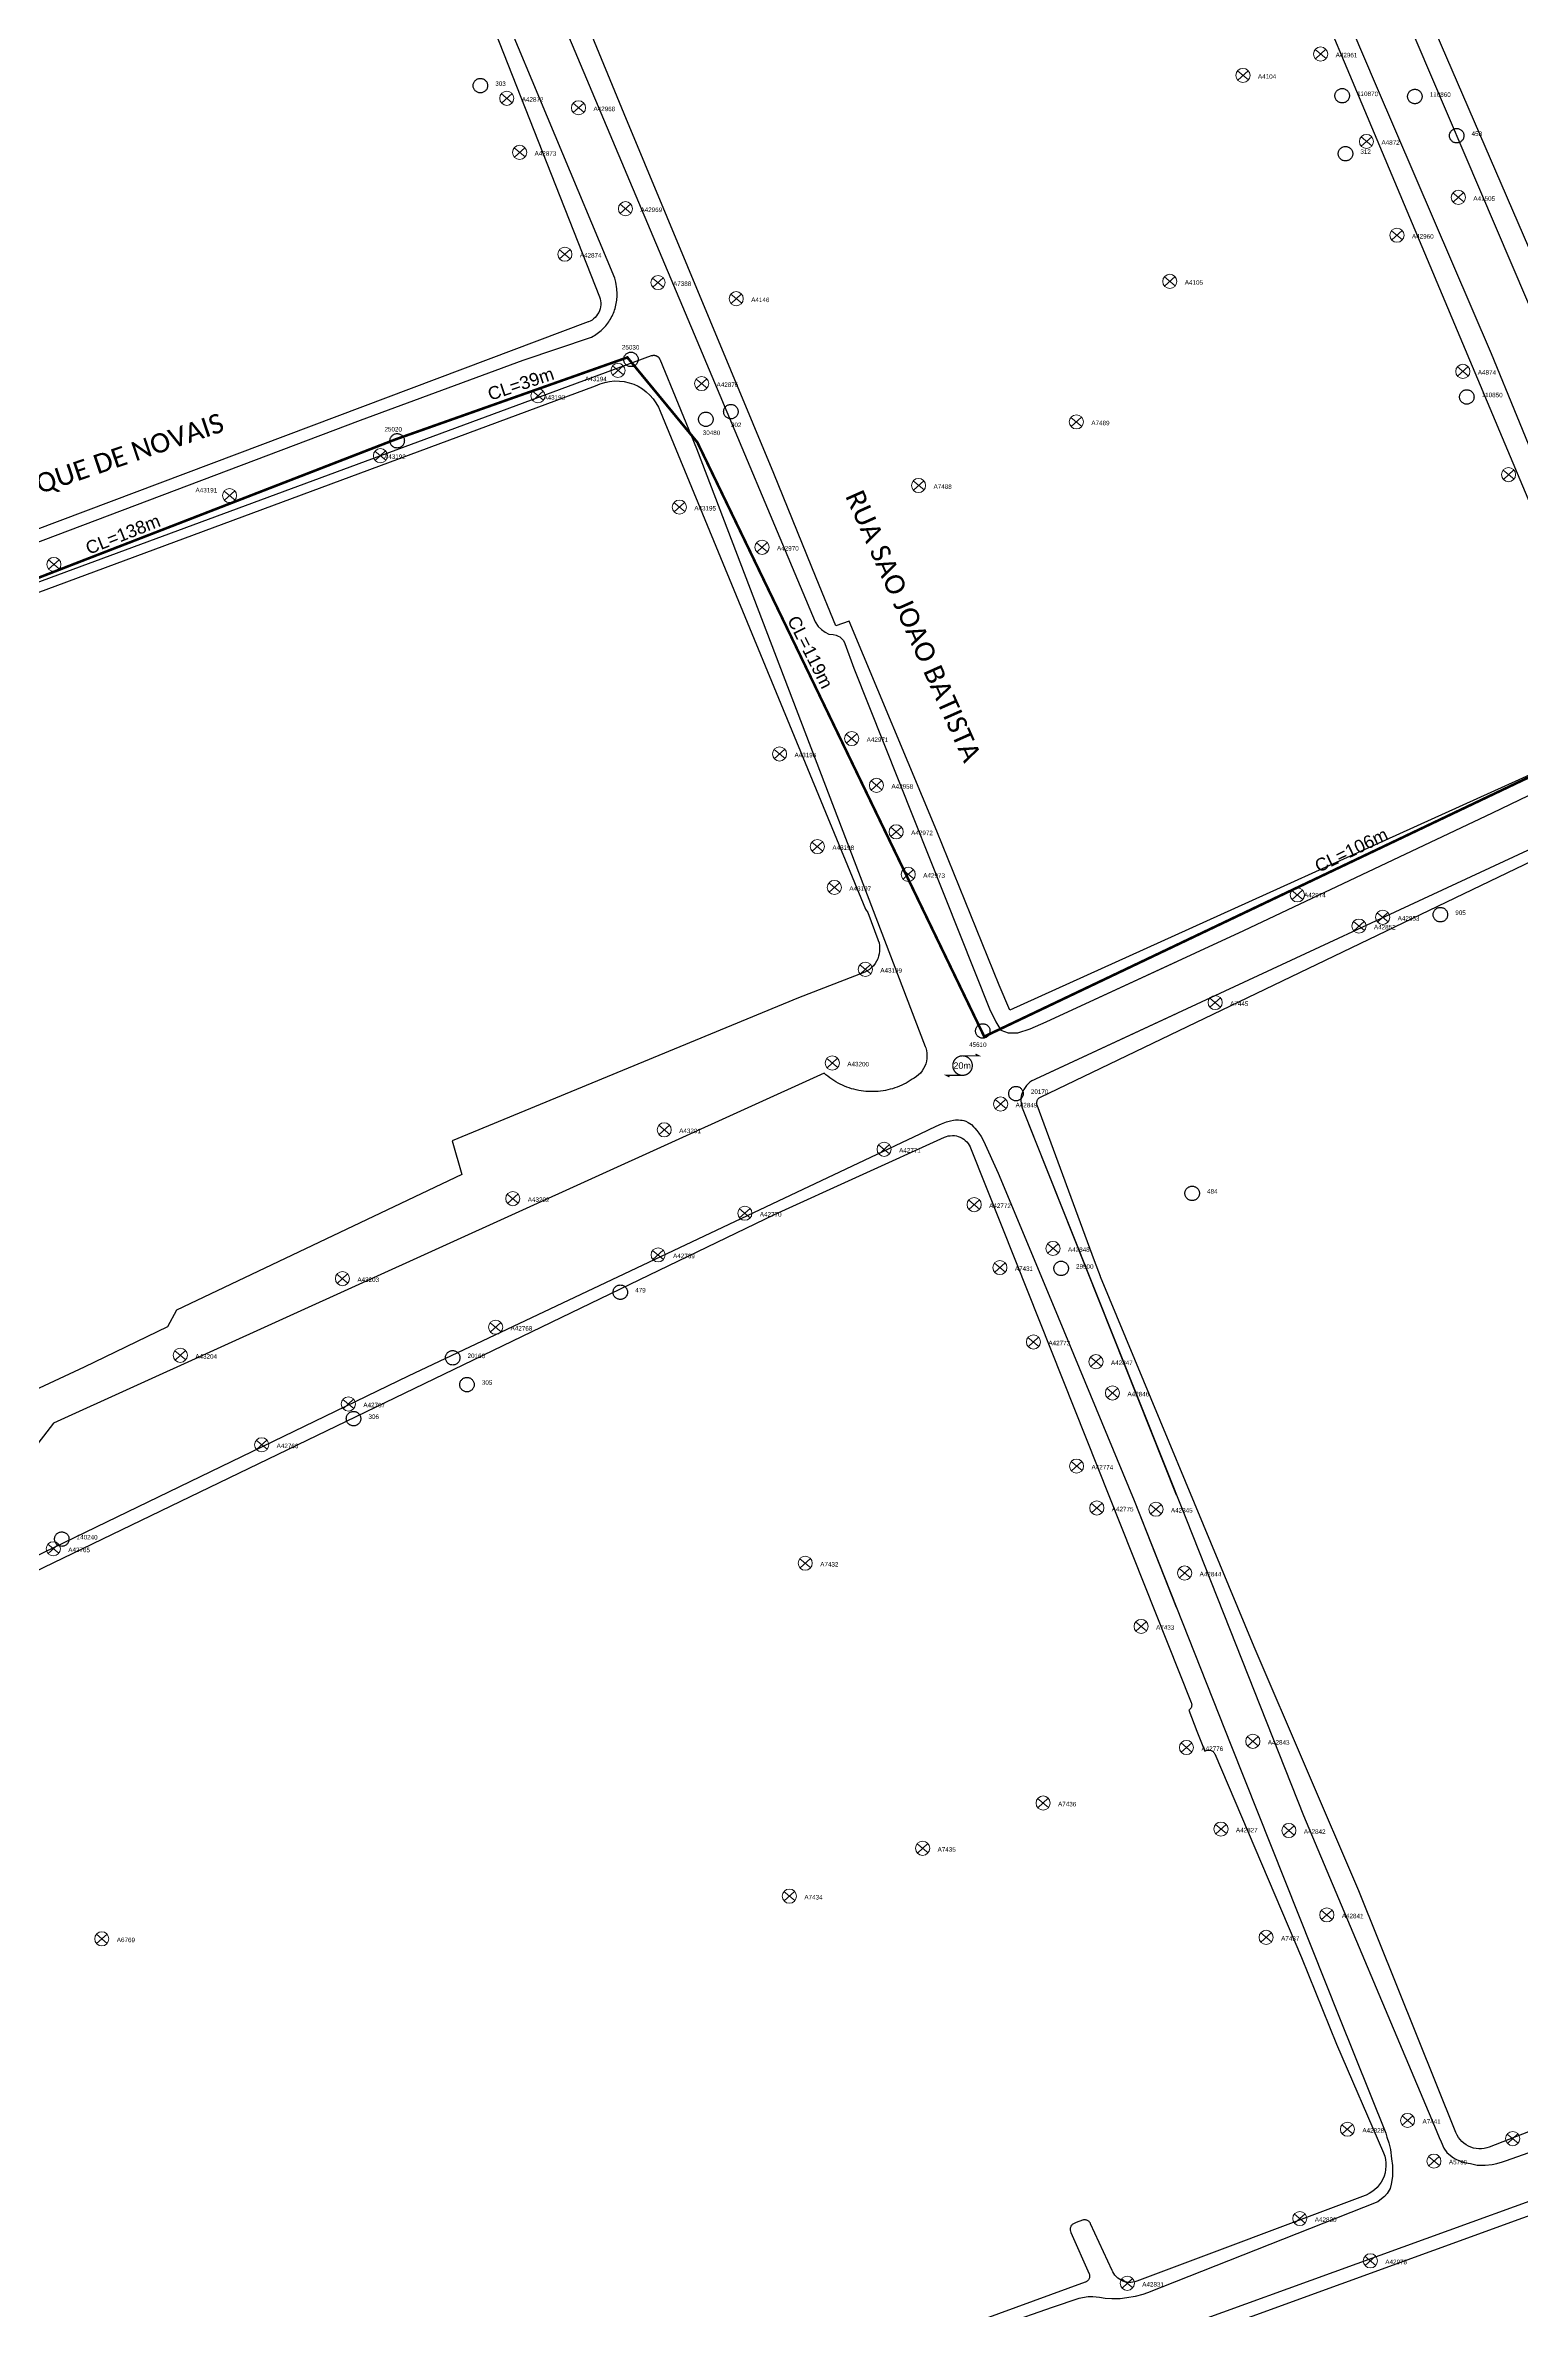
# Model space of a CAD drawing. Header units: millimetres. Extents: x 676447 to 689606, y 7455628 to 7463967.
# Drawn here: x 685476.6 to 685706, y 7460082.8 to 7460434.7 of the extents above; entities that cross this region are included whole.
import ezdxf
from ezdxf.enums import TextEntityAlignment as Align

# ---------------------------------------------------------------- set-up
doc = ezdxf.new("R2010")
doc.units = ezdxf.units.MM
doc.header["$LTSCALE"] = 0.1
doc.header["$MEASUREMENT"] = 0
doc.linetypes.add('PHANTOM2', pattern=[1.25, 0.625, -0.125, 0.125, -0.125, 0.125, -0.125])
doc.layers.add('10.4-Postes', color=1, linetype='Continuous', lineweight=0)
for name, color, linetype in [('Caixas Subterrâneas', 5, 'Continuous'), ('label_cabos', 7, 'Continuous'), ('LAYOUT', 7, 'Continuous'), ('LEGENDAS_INFRAESTRUTURAS', 7, 'Continuous'), ('MUB_MEIOFIO', 7, 'Continuous'), ('MUB_QUADRAS', 7, 'Continuous'), ('MUB_SEGMENTO', 7, 'Continuous'), ('NOS_DE_INFRAESTRUTURA', 7, 'Continuous')]:
    doc.layers.add(name, color=color, linetype=linetype)
doc.styles.add('Legend', font='calibri.ttf')
doc.styles.get("Standard").update_dxf_attribs({"font": 'arial.ttf'})

# ---------------------------------------------------------------- blocks, each defined once
blk = doc.blocks.new('PTPT')
at = {"layer": '10.4-Postes', "color": 1, "linetype": 'PHANTOM2'}
for points in [[(-0.0000079, 0.0000104), (0.0000075, -0.000002)], [(0.000007, 0.0000109), (-0.0000074, -0.0000025)]]:
    blk.add_lwpolyline(points, dxfattribs=at)
at = {"layer": '10.4-Postes', "color": 1}
blk.add_circle((-0.0000002, 0.0000042), 0.00000987, dxfattribs=at)
blk = doc.blocks.new('MHMZ')
at = {"linetype": 'PHANTOM2'}
blk.add_circle((0, 0), 0.0000101, dxfattribs=at)
blk = doc.blocks.new('Folga 20')
at = {"layer": 'LAYOUT', "color": 1, "const_width": 0.2}
blk.add_lwpolyline([(685456.19, 7460278.55, 1.000012), (685456.19, 7460275.52, 0.999978)], format="xyb", close=True, dxfattribs=at)
for points in [[(685456.19, 7460278.55), (685458.72, 7460278.55), (685458.21, 7460278.81)], [(685456.19, 7460275.52), (685453.67, 7460275.52), (685454.17, 7460275.27)]]:
    blk.add_lwpolyline(points, dxfattribs=at)
at = {"layer": 'LAYOUT', "color": 1}
blk.add_text('20m', height=1, dxfattribs=at).set_placement((685456.13, 7460277.04), align=Align.MIDDLE_CENTER)

msp = doc.modelspace()

# ---------------------------------------------------------------- linework, layer by layer
at = {"color": 1, "const_width": 0.4}
msp.add_lwpolyline([(685337.95, 7460273.18), (685342.03, 7460274.32), (685358.39, 7460311.75), (685358.39, 7460311.75), (685371.67, 7460311.69), (685531.12, 7460373.47), (685567.06, 7460386.17), (685577.94, 7460372.97), (685622.51, 7460280.67), (685718.8, 7460326.5), (685732.65, 7460330.77), (685842.46, 7460381.78), (685841.65, 7460373.53), (685944.36, 7460421.62)], dxfattribs=at)
at = {"layer": 'MUB_MEIOFIO', "linetype": 'Continuous'}
for points in [[(685645.3, 7460539.14), (685734, 7460331.46)], [(685713.32, 7460357.51), (685701.31, 7460386.74), (685683.48, 7460428.32), (685668.19, 7460464.16)], [(685470.13, 7460355.43), (685525.59, 7460376.41), (685550.89, 7460385.74), (685561.49, 7460389.33), (685561.72, 7460389.45), (685561.94, 7460389.58), (685562.15, 7460389.72), (685562.37, 7460389.87), (685562.57, 7460390.02), (685562.77, 7460390.18), (685562.97, 7460390.35), (685563.16, 7460390.53), (685563.34, 7460390.71), (685563.52, 7460390.89), (685563.69, 7460391.09), (685563.85, 7460391.28), (685564.01, 7460391.49), (685564.16, 7460391.7), (685564.3, 7460391.91), (685564.44, 7460392.13), (685564.56, 7460392.36), (685564.68, 7460392.58), (685564.79, 7460392.82), (685564.9, 7460393.05), (685564.99, 7460393.29), (685565.08, 7460393.53), (685565.15, 7460393.78), (685565.22, 7460394.03), (685565.28, 7460394.28), (685565.34, 7460394.53), (685565.38, 7460394.78), (685565.41, 7460395.04), (685565.44, 7460395.29), (685565.46, 7460395.55), (685565.46, 7460395.81), (685565.46, 7460396.07), (685565.45, 7460396.32), (685565.43, 7460396.58), (685565.4, 7460396.84), (685565.27, 7460397.88), (685565.11, 7460398.48), (685546.57, 7460442.88)], [(685555.66, 7460441.38), (685577.84, 7460388.82), (685596.26, 7460345.12), (685596.69, 7460344.39), (685597.22, 7460343.9), (685597.78, 7460343.47), (685598.38, 7460343.17), (685599.01, 7460343.13), (685599.48, 7460343.03), (685599.79, 7460342.89), (685600.09, 7460342.75), (685600.3, 7460342.58), (685600.63, 7460342.21), (685600.83, 7460341.75), (685602.24, 7460337.91), (685623.34, 7460284.99), (685624.33, 7460282.94), (685625.09, 7460281.65), (685626.23, 7460281.27), (685627.75, 7460281.27), (685629.65, 7460281.88), (685632.13, 7460282.96), (685662.86, 7460297.16), (685701.48, 7460315.45), (685719.65, 7460324.18)], [(685375.75, 7460314.42), (685570.83, 7460386.45), (685570.86, 7460386.46), (685570.9, 7460386.47), (685570.93, 7460386.48), (685570.96, 7460386.49), (685571, 7460386.49), (685571.03, 7460386.5), (685571.07, 7460386.5), (685571.1, 7460386.51), (685571.14, 7460386.51), (685571.17, 7460386.51), (685571.21, 7460386.51), (685571.24, 7460386.51), (685571.28, 7460386.5), (685571.31, 7460386.5), (685571.35, 7460386.49), (685571.38, 7460386.49), (685571.41, 7460386.48), (685571.45, 7460386.47), (685571.48, 7460386.46), (685571.51, 7460386.45), (685571.55, 7460386.44), (685571.58, 7460386.42), (685571.61, 7460386.41), (685571.64, 7460386.39), (685571.67, 7460386.38), (685571.7, 7460386.36), (685571.73, 7460386.34), (685571.76, 7460386.32), (685571.79, 7460386.3), (685571.81, 7460386.28), (685571.84, 7460386.26), (685571.87, 7460386.23), (685571.89, 7460386.21), (685571.92, 7460386.18), (685571.94, 7460386.16), (685571.96, 7460386.13), (685571.98, 7460386.1), (685572, 7460386.07), (685572.02, 7460386.04), (685572.04, 7460386.01), (685572.06, 7460385.98), (685572.07, 7460385.95), (685572.09, 7460385.92), (685572.1, 7460385.89), (685577.81, 7460372.04), (685613.34, 7460279.12), (685613.41, 7460278.93), (685613.52, 7460278.53), (685613.59, 7460278.11), (685613.61, 7460277.7), (685613.59, 7460277.28), (685613.53, 7460276.86), (685613.42, 7460276.46), (685613.28, 7460276.07), (685613.09, 7460275.69), (685612.87, 7460275.34), (685612.6, 7460275.01), (685612.31, 7460274.71), (685611.99, 7460274.45), (685611.64, 7460274.22), (685611.33, 7460274.05)], [(685726.75, 7460318.77), (685630.46, 7460274.05), (685630.26, 7460273.95), (685630.25, 7460273.95), (685629.92, 7460273.78), (685629.61, 7460273.57), (685629.33, 7460273.33), (685629.07, 7460273.07), (685628.85, 7460272.78), (685628.65, 7460272.46), (685628.49, 7460272.13), (685628.36, 7460271.78), (685628.27, 7460271.42), (685628.22, 7460271.06), (685628.21, 7460270.69), (685628.23, 7460270.32), (685628.3, 7460269.96), (685628.4, 7460269.6), (685653.92, 7460205.58), (685672.14, 7460159.7), (685692.49, 7460111.43), (685693.21, 7460109.67), (685693.51, 7460108.99), (685693.93, 7460107.98), (685694.38, 7460107.33), (685694.98, 7460106.84), (685695.43, 7460106.48), (685695.77, 7460106.3), (685696.24, 7460106.1), (685696.62, 7460105.94), (685697.34, 7460105.72), (685698.08, 7460105.61), (685699.09, 7460105.38), (685699.88, 7460105.36), (685700.37, 7460105.34), (685701.43, 7460105.45), (685702.17, 7460105.63), (685703.06, 7460105.87), (685703.51, 7460106.03), (685800.52, 7460140.24)], [(685611.33, 7460274.05), (685611.01, 7460273.84), (685610.69, 7460273.65), (685610.36, 7460273.46), (685610.02, 7460273.28), (685609.68, 7460273.12), (685609.33, 7460272.97), (685608.98, 7460272.83), (685608.62, 7460272.7), (685608.26, 7460272.58), (685607.89, 7460272.48), (685607.52, 7460272.39), (685607.15, 7460272.31), (685606.78, 7460272.25), (685606.4, 7460272.2), (685606.02, 7460272.16), (685605.64, 7460272.13), (685605.26, 7460272.12), (685604.88, 7460272.12), (685604.51, 7460272.13), (685604.13, 7460272.16), (685603.75, 7460272.2), (685603.37, 7460272.25), (685603, 7460272.31), (685602.63, 7460272.39), (685602.26, 7460272.48), (685601.89, 7460272.58), (685601.53, 7460272.7), (685601.17, 7460272.82), (685600.82, 7460272.96), (685600.47, 7460273.12), (685600.13, 7460273.28), (685599.79, 7460273.45), (685599.46, 7460273.64), (685599.14, 7460273.84), (685598.82, 7460274.05), (685598.51, 7460274.27), (685598.21, 7460274.5), (685597.91, 7460274.74), (685597.63, 7460274.99), (685477.88, 7460220.63), (685464.98, 7460203.97)], [(685612.55, 7460265.56), (685615.06, 7460266.77), (685615.89, 7460267.12), (685616.67, 7460267.43), (685617.25, 7460267.6), (685617.71, 7460267.67), (685618.04, 7460267.72), (685618.52, 7460267.73), (685618.83, 7460267.7), (685619.08, 7460267.68), (685619.34, 7460267.65), (685619.64, 7460267.55), (685620.03, 7460267.32), (685620.51, 7460267.04), (685620.85, 7460266.67), (685621.07, 7460266.42), (685621.36, 7460266.06), (685621.69, 7460265.68), (685622.01, 7460265.14), (685622.4, 7460264.47), (685624.67, 7460259.43), (685633.13, 7460239.19), (685645.81, 7460208.61), (685660.82, 7460170.63), (685677.59, 7460128.53), (685684.9, 7460110.35), (685685.08, 7460109.69), (685685.39, 7460108.85), (685685.65, 7460107.79), (685685.78, 7460106.34), (685685.96, 7460105.29), (685685.96, 7460103.64), (685685.82, 7460102.98), (685685.74, 7460102.41), (685685.56, 7460101.71), (685685.12, 7460100.96), (685684.72, 7460100.48), (685684.24, 7460100.12), (685683.67, 7460099.64), (685647.9, 7460085.55), (685647.15, 7460085.28), (685645.96, 7460084.98), (685644.68, 7460084.76), (685643.63, 7460084.62), (685642.35, 7460084.62), (685641.29, 7460084.67), (685640.41, 7460084.8), (685639.4, 7460084.89), (685638.65, 7460084.89), (685637.2, 7460084.67), (685633.04, 7460083.25), (685596.03, 7460070.3)], [(685456.84, 7460076.38), (685443.1, 7460112.44), (685442.19, 7460115.06), (685441.69, 7460117.58), (685441.49, 7460120.11), (685441.49, 7460121.72), (685441.89, 7460123.23), (685442.42, 7460124.64), (685423.73, 7460170.71), (685423.64, 7460171.21), (685423.6, 7460171.73), (685423.62, 7460172.24), (685423.68, 7460172.75), (685423.81, 7460173.25), (685423.98, 7460173.73), (685424.2, 7460174.19), (685424.47, 7460174.63), (685424.78, 7460175.03), (685425.14, 7460175.4), (685425.53, 7460175.74), (685425.87, 7460175.98), (685448.89, 7460187.29), (685533.03, 7460227.98), (685612.55, 7460265.56)], [(685590.01, 7459703.56), (685549.09, 7459815.86), (685534.85, 7459858.25), (685485.55, 7459996.31), (685484.74, 7460000.21), (685484.74, 7460003.17), (685484.74, 7460005.45), (685485.14, 7460007.87), (685485.95, 7460011.1), (685487.16, 7460013.52), (685489.18, 7460016.48), (685491.6, 7460019.17), (685494.02, 7460021.32), (685497.65, 7460023.07), (685537.99, 7460038.13), (685578.5, 7460053.17), (685719.19, 7460104.12), (685774.54, 7460123.96), (685828.49, 7460143.75), (685885.65, 7460163.83), (685928.63, 7460179.9)]]:
    msp.add_lwpolyline(points, dxfattribs=at)
at = {"layer": 'MUB_MEIOFIO', "color": 253, "linetype": 'Continuous'}
for points in [[(685531.8, 7460496.91), (685555.66, 7460441.38), (685577.84, 7460388.82), (685596.26, 7460345.12), (685596.69, 7460344.39), (685597.22, 7460343.9), (685597.78, 7460343.47), (685598.38, 7460343.17), (685599.01, 7460343.13), (685599.48, 7460343.03), (685599.79, 7460342.89), (685600.09, 7460342.75), (685600.3, 7460342.58), (685600.63, 7460342.21), (685600.83, 7460341.75), (685602.24, 7460337.91), (685623.34, 7460284.99), (685624.33, 7460282.94), (685625.09, 7460281.65), (685626.23, 7460281.27), (685627.75, 7460281.27), (685629.65, 7460281.88), (685632.13, 7460282.96), (685652.35, 7460292.3)], [(685470.13, 7460355.43), (685525.59, 7460376.41), (685550.89, 7460385.74), (685561.49, 7460389.33), (685561.72, 7460389.45), (685561.94, 7460389.58), (685562.15, 7460389.72), (685562.37, 7460389.87), (685562.57, 7460390.02), (685562.77, 7460390.18), (685562.97, 7460390.35), (685563.16, 7460390.53), (685563.34, 7460390.71), (685563.52, 7460390.89), (685563.69, 7460391.09), (685563.85, 7460391.28), (685564.01, 7460391.49), (685564.16, 7460391.7), (685564.3, 7460391.91), (685564.44, 7460392.13), (685564.56, 7460392.36), (685564.68, 7460392.58), (685564.79, 7460392.82), (685564.9, 7460393.05), (685564.99, 7460393.29), (685565.08, 7460393.53), (685565.15, 7460393.78), (685565.22, 7460394.03), (685565.28, 7460394.28), (685565.34, 7460394.53), (685565.38, 7460394.78), (685565.41, 7460395.04), (685565.44, 7460395.29), (685565.46, 7460395.55), (685565.46, 7460395.81), (685565.46, 7460396.07), (685565.45, 7460396.32), (685565.43, 7460396.58), (685565.4, 7460396.84), (685565.27, 7460397.88), (685565.11, 7460398.48), (685546.57, 7460442.88)], [(685375.75, 7460314.42), (685570.83, 7460386.45), (685570.86, 7460386.46), (685570.9, 7460386.47), (685570.93, 7460386.48), (685570.96, 7460386.49), (685571, 7460386.49), (685571.03, 7460386.5), (685571.07, 7460386.5), (685571.1, 7460386.51), (685571.14, 7460386.51), (685571.17, 7460386.51), (685571.21, 7460386.51), (685571.24, 7460386.51), (685571.28, 7460386.5), (685571.31, 7460386.5), (685571.35, 7460386.49), (685571.38, 7460386.49), (685571.41, 7460386.48), (685571.45, 7460386.47), (685571.48, 7460386.46), (685571.51, 7460386.45), (685571.55, 7460386.44), (685571.58, 7460386.42), (685571.61, 7460386.41), (685571.64, 7460386.39), (685571.67, 7460386.38), (685571.7, 7460386.36), (685571.73, 7460386.34), (685571.76, 7460386.32), (685571.79, 7460386.3), (685571.81, 7460386.28), (685571.84, 7460386.26), (685571.87, 7460386.23), (685571.89, 7460386.21), (685571.92, 7460386.18), (685571.94, 7460386.16), (685571.96, 7460386.13), (685571.98, 7460386.1), (685572, 7460386.07), (685572.02, 7460386.04), (685572.04, 7460386.01), (685572.06, 7460385.98), (685572.07, 7460385.95), (685572.09, 7460385.92), (685572.1, 7460385.89), (685577.81, 7460372.04), (685613.34, 7460279.12), (685613.41, 7460278.93), (685613.52, 7460278.53), (685613.59, 7460278.11), (685613.61, 7460277.7), (685613.59, 7460277.28), (685613.53, 7460276.86), (685613.42, 7460276.46), (685613.28, 7460276.07), (685613.09, 7460275.69), (685612.87, 7460275.34), (685612.6, 7460275.01), (685612.31, 7460274.71), (685611.99, 7460274.45), (685611.64, 7460274.22), (685611.33, 7460274.05)], [(685652.35, 7460284.22), (685630.46, 7460274.05), (685630.26, 7460273.95), (685630.25, 7460273.95), (685629.92, 7460273.78), (685629.61, 7460273.57), (685629.33, 7460273.33), (685629.07, 7460273.07), (685628.85, 7460272.78), (685628.65, 7460272.46), (685628.49, 7460272.13), (685628.36, 7460271.78), (685628.27, 7460271.42), (685628.22, 7460271.06), (685628.21, 7460270.69), (685628.23, 7460270.32), (685628.3, 7460269.96), (685628.4, 7460269.6), (685652.35, 7460209.51)], [(685611.33, 7460274.05), (685611.01, 7460273.84), (685610.69, 7460273.65), (685610.36, 7460273.46), (685610.02, 7460273.28), (685609.68, 7460273.12), (685609.33, 7460272.97), (685608.98, 7460272.83), (685608.62, 7460272.7), (685608.26, 7460272.58), (685607.89, 7460272.48), (685607.52, 7460272.39), (685607.15, 7460272.31), (685606.78, 7460272.25), (685606.4, 7460272.2), (685606.02, 7460272.16), (685605.64, 7460272.13), (685605.26, 7460272.12), (685604.88, 7460272.12), (685604.51, 7460272.13), (685604.13, 7460272.16), (685603.75, 7460272.2), (685603.37, 7460272.25), (685603, 7460272.31), (685602.63, 7460272.39), (685602.26, 7460272.48), (685601.89, 7460272.58), (685601.53, 7460272.7), (685601.17, 7460272.82), (685600.82, 7460272.96), (685600.47, 7460273.12), (685600.13, 7460273.28), (685599.79, 7460273.45), (685599.46, 7460273.64), (685599.14, 7460273.84), (685598.82, 7460274.05), (685598.51, 7460274.27), (685598.21, 7460274.5), (685597.91, 7460274.74), (685597.63, 7460274.99), (685477.88, 7460220.63), (685464.98, 7460203.97)], [(685612.55, 7460265.56), (685615.06, 7460266.77), (685615.89, 7460267.12), (685616.67, 7460267.43), (685617.25, 7460267.6), (685617.71, 7460267.67), (685618.04, 7460267.72), (685618.52, 7460267.73), (685618.83, 7460267.7), (685619.08, 7460267.68), (685619.34, 7460267.65), (685619.64, 7460267.55), (685620.03, 7460267.32), (685620.51, 7460267.04), (685620.85, 7460266.67), (685621.07, 7460266.42), (685621.36, 7460266.06), (685621.69, 7460265.68), (685622.01, 7460265.14), (685622.4, 7460264.47), (685624.67, 7460259.43), (685633.13, 7460239.19), (685645.81, 7460208.61), (685652.35, 7460192.06)], [(685456.84, 7460076.38), (685443.1, 7460112.44), (685442.19, 7460115.06), (685441.69, 7460117.58), (685441.49, 7460120.11), (685441.49, 7460121.72), (685441.89, 7460123.23), (685442.42, 7460124.64), (685423.73, 7460170.71), (685423.64, 7460171.21), (685423.6, 7460171.73), (685423.62, 7460172.24), (685423.68, 7460172.75), (685423.81, 7460173.25), (685423.98, 7460173.73), (685424.2, 7460174.19), (685424.47, 7460174.63), (685424.78, 7460175.03), (685425.14, 7460175.4), (685425.53, 7460175.74), (685425.87, 7460175.98), (685448.89, 7460187.29), (685533.03, 7460227.98), (685612.55, 7460265.56)], [(685652.35, 7460087.3), (685647.9, 7460085.55), (685647.15, 7460085.28), (685645.96, 7460084.98), (685644.68, 7460084.76), (685643.63, 7460084.62), (685642.35, 7460084.62), (685641.29, 7460084.67), (685640.41, 7460084.8), (685639.4, 7460084.89), (685638.65, 7460084.89), (685637.2, 7460084.67), (685633.04, 7460083.25), (685596.03, 7460070.3)]]:
    msp.add_lwpolyline(points, dxfattribs=at)
at = {"layer": 'MUB_QUADRAS', "linetype": 'Continuous'}
for points in [[(685636.32, 7460532.25), (685718.65, 7460336.57)], [(685712.24, 7460391.39), (685661.12, 7460509.66)], [(685589.79, 7460368.12), (685566.54, 7460424.01), (685538.08, 7460493.21)], [(685540.31, 7460452.55), (685562.71, 7460395.58), (685562.81, 7460395.29), (685562.87, 7460394.98), (685562.91, 7460394.67), (685562.91, 7460394.35), (685562.88, 7460394.04), (685562.82, 7460393.73), (685562.72, 7460393.43), (685562.6, 7460393.15), (685562.44, 7460392.87), (685562.26, 7460392.62), (685562.05, 7460392.38), (685561.82, 7460392.17), (685561.57, 7460391.98), (685561.3, 7460391.82), (685561.01, 7460391.69), (685560.97, 7460391.68), (685459.29, 7460353.45)], [(685388.54, 7460317.44), (685562.11, 7460381.77), (685562.81, 7460382.07), (685563.54, 7460382.3), (685564.29, 7460382.44), (685565.05, 7460382.51), (685565.81, 7460382.5), (685566.57, 7460382.41), (685567.32, 7460382.24), (685568.04, 7460382), (685568.73, 7460381.68), (685569.39, 7460381.29), (685570, 7460380.83), (685570.56, 7460380.31), (685571.06, 7460379.74), (685571.5, 7460379.11), (685571.88, 7460378.45), (685572.14, 7460377.84), (685604.07, 7460300.47), (685604.42, 7460299.95), (685605.98, 7460295.77), (685606.04, 7460295.61), (685606.16, 7460295.21), (685606.23, 7460294.8), (685606.26, 7460294.38), (685606.25, 7460293.96), (685606.19, 7460293.54), (685606.09, 7460293.14), (685605.95, 7460292.74), (685605.77, 7460292.37), (685605.55, 7460292.01), (685605.29, 7460291.68), (685605.01, 7460291.38), (685604.69, 7460291.11), (685604.34, 7460290.87), (685603.97, 7460290.67), (685593.63, 7460286.71), (685539.85, 7460264.47), (685541.32, 7460259.24), (685497.01, 7460238.15), (685495.6, 7460235.57), (685482.63, 7460229.32), (685424.53, 7460202.23)], [(685717.6, 7460325.97), (685626.5, 7460284.79), (685624.84, 7460288.68), (685615.12, 7460312.56), (685601.51, 7460345.19), (685599.43, 7460344.49), (685596.37, 7460351.95), (685589.79, 7460368.12)], [(685630.73, 7460270.03), (685630.73, 7460270.04), (685630.7, 7460270.14), (685630.68, 7460270.24), (685630.67, 7460270.34), (685630.68, 7460270.45), (685630.69, 7460270.55), (685630.71, 7460270.65), (685630.75, 7460270.75), (685630.79, 7460270.85), (685630.85, 7460270.94), (685630.91, 7460271.02), (685630.98, 7460271.1), (685631.06, 7460271.16), (685631.15, 7460271.22), (685631.24, 7460271.27), (685715.84, 7460311.9)], [(685714.39, 7460113.41), (685700.97, 7460108.18), (685700.61, 7460108.06), (685700.2, 7460107.96), (685699.79, 7460107.91), (685699.37, 7460107.91), (685698.95, 7460107.94), (685698.54, 7460108.02), (685698.14, 7460108.15), (685697.76, 7460108.31), (685697.39, 7460108.52), (685697.05, 7460108.76), (685696.73, 7460109.03), (685696.45, 7460109.34), (685696.19, 7460109.67), (685695.98, 7460110.03), (685695.8, 7460110.41), (685680.7, 7460147.95), (685680.7, 7460147.97), (685664.45, 7460185.87), (685640.57, 7460243.37), (685640.55, 7460243.41), (685639.65, 7460245.85), (685630.73, 7460270.03)], [(685444.45, 7460182.81), (685575, 7460245.85), (685589.93, 7460253.06), (685616.34, 7460265.03), (685616.63, 7460265.15), (685616.93, 7460265.23), (685617.24, 7460265.28), (685617.56, 7460265.3), (685617.87, 7460265.29), (685618.18, 7460265.24), (685618.48, 7460265.16), (685618.78, 7460265.05), (685619.06, 7460264.91), (685619.32, 7460264.74), (685619.57, 7460264.54), (685619.79, 7460264.32), (685619.99, 7460264.08), (685620.16, 7460263.82), (685620.31, 7460263.54), (685620.36, 7460263.41), (685627.35, 7460245.85), (685654.68, 7460177.23), (685654.71, 7460177.13), (685654.73, 7460177.03), (685654.75, 7460176.93), (685654.75, 7460176.82), (685654.74, 7460176.72), (685654.72, 7460176.62), (685654.69, 7460176.52), (685654.64, 7460176.42), (685654.59, 7460176.33), (685654.53, 7460176.24), (685654.46, 7460176.16), (685654.39, 7460176.09), (685654.3, 7460176.03), (685655.56, 7460172.8), (685656.79, 7460169.66), (685657.01, 7460169.78), (685657.24, 7460169.84), (685657.38, 7460169.85), (685657.48, 7460169.85), (685657.57, 7460169.83), (685657.67, 7460169.81), (685657.77, 7460169.78), (685657.87, 7460169.74), (685657.97, 7460169.68), (685658.06, 7460169.61), (685658.13, 7460169.54), (685658.21, 7460169.46), (685658.26, 7460169.39), (685658.3, 7460169.32), (685658.34, 7460169.24), (685671.79, 7460137.64), (685677.26, 7460124.15), (685684.56, 7460107.25), (685684.73, 7460106.75), (685684.85, 7460106.24), (685684.92, 7460105.72), (685684.93, 7460105.2), (685684.88, 7460104.68), (685684.79, 7460104.16), (685684.64, 7460103.66), (685684.44, 7460103.18), (685684.18, 7460102.72), (685683.89, 7460102.29), (685683.54, 7460101.89), (685683.16, 7460101.53), (685682.75, 7460101.22), (685682.3, 7460100.95), (685681.83, 7460100.72), (685681.69, 7460100.67), (685646.22, 7460087.33), (685645.92, 7460087.24), (685645.61, 7460087.18), (685645.3, 7460087.15), (685644.98, 7460087.15), (685644.67, 7460087.18), (685644.36, 7460087.25), (685644.07, 7460087.35), (685643.78, 7460087.48), (685643.51, 7460087.64), (685643.26, 7460087.82), (685643.02, 7460088.04), (685642.82, 7460088.27), (685642.63, 7460088.53), (685642.48, 7460088.8), (685642.38, 7460089), (685639.04, 7460096.25), (685639, 7460096.35), (685638.94, 7460096.43), (685638.88, 7460096.52), (685638.81, 7460096.59), (685638.73, 7460096.66), (685638.64, 7460096.72), (685638.55, 7460096.77), (685638.45, 7460096.81), (685638.35, 7460096.84), (685638.25, 7460096.86), (685638.15, 7460096.87), (685638.04, 7460096.87), (685637.94, 7460096.85), (685637.83, 7460096.83), (685637.78, 7460096.81), (685636.77, 7460096.45), (685636.25, 7460096.2), (685636.17, 7460096.13), (685636.1, 7460096.06), (685636.04, 7460095.98), (685635.98, 7460095.89), (685635.94, 7460095.79), (685635.9, 7460095.69), (685635.88, 7460095.59), (685635.86, 7460095.49), (685635.86, 7460095.38), (685635.87, 7460095.28), (685635.89, 7460095.18), (685635.91, 7460095.1), (685635.98, 7460094.92), (685638.81, 7460088.47), (685638.84, 7460088.37), (685638.86, 7460088.27), (685638.88, 7460088.16), (685638.87, 7460088.06), (685638.86, 7460087.96), (685638.84, 7460087.85), (685638.81, 7460087.75), (685638.77, 7460087.66), (685638.71, 7460087.57), (685638.65, 7460087.48), (685638.58, 7460087.41), (685638.5, 7460087.34), (685638.42, 7460087.27), (685638.33, 7460087.22), (685638.23, 7460087.18), (685638.2, 7460087.17), (685613.95, 7460078.32)], [(685497.04, 7460021.2), (685720.02, 7460102.19), (685992.72, 7460199.71)]]:
    msp.add_lwpolyline(points, dxfattribs=at)

# ---------------------------------------------------------------- block references
at = {"layer": 'Caixas Subterrâneas', "color": 40}
for p, xscale, yscale, zscale, rotation in [((685544.22, 7460428.39), 111319.4907932735, 111319.4907932735, 111319.4907932735, 359.2940378120894), ((685678.13, 7460426.82), 111319.4907932736, 111319.4907932736, 111319.4907932736, 359.2935281575968), ((685689.42, 7460426.7), 111319.4907932736, 111319.4907932736, 111319.4907932736, 359.2934851739479), ((685695.92, 7460420.61), 111319.4907932735, 111319.4907932735, 111319.4907932735, 359.2934585730547), ((685678.64, 7460417.82), 111319.4907932736, 111319.4907932736, 111319.4907932736, 359.2935234107897), ((685567.61, 7460385.86), 111319.4907932735, 111319.4907932735, 111319.4907932735, 359.2939356815804), ((685583.14, 7460377.75), 111319.4907932736, 111319.4907932736, 111319.4907932736, 359.2938741198866), ((685697.49, 7460380.03), 111319.4907932736, 111319.4907932736, 111319.4907932736, 359.2934400556677), ((685579.25, 7460376.56), 111319.4907932736, 111319.4907932736, 111319.4907932736, 359.2938885631244), ((685531.28, 7460373.22), 111319.4907932736, 111319.4907932736, 111319.4907932736, 359.2940699413618), ((685693.39, 7460299.61), 111319.4907932735, 111319.4907932735, 111319.4907932735, 359.2934307302667), ((685622.28, 7460281.54), 111319.4907932735, 111319.4907932735, 111319.4907932735, 359.2936955079805), ((685627.44, 7460271.81), 111319.4907932735, 111319.4907932735, 111319.4907932735, 359.2936728875702), ((685654.82, 7460256.32), 111319.4907932736, 111319.4907932736, 111319.4907932736, 359.2935639741138), ((685634.46, 7460244.66), 111319.4907932736, 111319.4907932736, 111319.4907932736, 359.293637794909), ((685565.96, 7460240.96), 111319.4907932735, 111319.4907932735, 111319.4907932735, 359.293897109369), ((685539.92, 7460230.78), 111319.4907932736, 111319.4907932736, 111319.4907932736, 359.2939929834434), ((685542.13, 7460226.61), 111319.4907932736, 111319.4907932736, 111319.4907932736, 359.2939832828399), ((685524.51, 7460221.32), 111319.4907932736, 111319.4907932736, 111319.4907932736, 359.2940486668377), ((685479.17, 7460202.61), 111319.4907932735, 111319.4907932735, 111319.4907932735, 359.2942152618109)]:
    msp.add_blockref('MHMZ', p, dxfattribs=dict(at, xscale=xscale, yscale=yscale, zscale=zscale, rotation=rotation))
at = {"layer": 'LAYOUT', "linetype": 'Continuous'}
msp.add_blockref('Folga 20', (162.95, -0.87), dxfattribs=at)
at = {"layer": 'NOS_DE_INFRAESTRUTURA', "color": 1}
for p, xscale, yscale, zscale, rotation in [((685674.8, 7460432.83), 111319.4907932735, 111319.4907932735, 111319.4907932735, 359.2935426723243), ((685662.73, 7460429.51), 111319.4907932736, 111319.4907932736, 111319.4907932736, 359.2935875443782), ((685548.34, 7460425.95), 111319.4907932735, 111319.4907932735, 111319.4907932735, 359.2940213606173), ((685559.48, 7460424.48), 111319.4907932736, 111319.4907932736, 111319.4907932736, 359.2939785568733), ((685681.92, 7460419.25), 111319.4907932736, 111319.4907932736, 111319.4907932736, 359.2935114077287), ((685550.33, 7460417.55), 111319.4907932736, 111319.4907932736, 111319.4907932736, 359.2940112023873), ((685566.78, 7460408.81), 111319.4907932736, 111319.4907932736, 111319.4907932736, 359.2939459595552), ((685696.2, 7460410.56), 111319.4907932736, 111319.4907932736, 111319.4907932736, 359.2934544139116), ((685557.36, 7460401.73), 111319.4907932736, 111319.4907932736, 111319.4907932736, 359.2939795926799), ((685686.66, 7460404.68), 111319.4907932736, 111319.4907932736, 111319.4907932736, 359.2934888638442), ((685571.84, 7460397.33), 111319.4907932736, 111319.4907932736, 111319.4907932736, 359.2939231727912), ((685583.99, 7460394.82), 111319.4907932736, 111319.4907932736, 111319.4907932736, 359.2938762015772), ((685651.36, 7460397.52), 111319.4907932736, 111319.4907932736, 111319.4907932736, 359.2936208632192), ((685565.61, 7460383.68), 111319.4907932735, 111319.4907932735, 111319.4907932735, 359.2939426398138), ((685578.61, 7460381.64), 111319.4907932736, 111319.4907932736, 111319.4907932736, 359.2938925738576), ((685696.89, 7460383.54), 111319.4907932735, 111319.4907932735, 111319.4907932735, 359.2934434147703), ((685553.18, 7460379.74), 111319.4907932736, 111319.4907932736, 111319.4907932736, 359.2939886668383), ((685636.84, 7460375.69), 111319.4907932736, 111319.4907932736, 111319.4907932736, 359.2936692955547), ((685528.7, 7460370.44), 111319.4907932736, 111319.4907932736, 111319.4907932736, 359.2940790451049), ((685704, 7460367.5), 111319.4907932736, 111319.4907932736, 111319.4907932736, 359.2934113921314), ((685505.26, 7460364.25), 111319.4907932736, 111319.4907932736, 111319.4907932736, 359.2941656744621), ((685612.32, 7460365.81), 111319.4907932736, 111319.4907932736, 111319.4907932736, 359.2937594916747), ((685575.15, 7460362.45), 111319.4907932735, 111319.4907932735, 111319.4907932735, 359.2938997657679), ((685588, 7460356.21), 111319.4907932736, 111319.4907932736, 111319.4907932736, 359.2938489911719), ((685477.96, 7460353.55), 111319.4907932736, 111319.4907932736, 111319.4907932736, 359.2942662616236), ((685590.72, 7460324.11), 111319.4907932736, 111319.4907932736, 111319.4907932736, 359.2938286973227), ((685601.93, 7460326.5), 111319.4907932736, 111319.4907932736, 111319.4907932736, 359.2937868275897), ((685605.78, 7460319.23), 111319.4907932736, 111319.4907932736, 111319.4907932736, 359.2937699484506), ((685608.84, 7460312.01), 111319.4907932735, 111319.4907932735, 111319.4907932735, 359.2937560583126), ((685596.6, 7460309.72), 111319.4907932736, 111319.4907932736, 111319.4907932736, 359.2938018881576), ((685599.24, 7460303.37), 111319.4907932736, 111319.4907932736, 111319.4907932736, 359.293789876498), ((685610.72, 7460305.4), 111319.4907932735, 111319.4907932735, 111319.4907932735, 359.2937468489517), ((685671.18, 7460302.21), 111319.4907932736, 111319.4907932736, 111319.4907932736, 359.2935162877882), ((685680.75, 7460297.37), 111319.4907932736, 111319.4907932736, 111319.4907932736, 359.293478088529), ((685684.44, 7460298.73), 111319.4907932736, 111319.4907932736, 111319.4907932736, 359.2934644762679), ((685604.05, 7460290.65), 111319.4907932736, 111319.4907932736, 111319.4907932736, 359.293767644888), ((685658.41, 7460285.49), 111319.4907932736, 111319.4907932736, 111319.4907932736, 359.2935593686731), ((685598.92, 7460276.1), 111319.4907932736, 111319.4907932736, 111319.4907932736, 359.2937826671408), ((685625.07, 7460269.73), 111319.4907932736, 111319.4907932736, 111319.4907932736, 359.2936812415879), ((685572.8, 7460265.72), 111319.4907932736, 111319.4907932736, 111319.4907932736, 359.2938787848107), ((685606.97, 7460262.7), 111319.4907932736, 111319.4907932736, 111319.4907932736, 359.2937479165186), ((685549.27, 7460255.03), 111319.4907932735, 111319.4907932735, 111319.4907932735, 359.2939649406912), ((685620.96, 7460254.1), 111319.4907932735, 111319.4907932735, 111319.4907932735, 359.2936920442252), ((685585.33, 7460252.76), 111319.4907932736, 111319.4907932736, 111319.4907932736, 359.2938271107674), ((685633.21, 7460247.29), 111319.4907932736, 111319.4907932736, 111319.4907932736, 359.2936433594506), ((685571.85, 7460246.29), 111319.4907932736, 111319.4907932736, 111319.4907932736, 359.2938763784236), ((685624.96, 7460244.32), 111319.4907932736, 111319.4907932736, 111319.4907932736, 359.2936737826216), ((685522.8, 7460242.61), 111319.4907932736, 111319.4907932736, 111319.4907932736, 359.2940617377478), ((685546.6, 7460235.06), 111319.4907932736, 111319.4907932736, 111319.4907932736, 359.2939689199382), ((685630.17, 7460232.77), 111319.4907932735, 111319.4907932735, 111319.4907932735, 359.2936503965648), ((685497.61, 7460230.7), 111319.4907932735, 111319.4907932735, 111319.4907932735, 359.2941538632251), ((685639.89, 7460229.7), 111319.4907932736, 111319.4907932736, 111319.4907932736, 359.2936124949472), ((685523.72, 7460223.14), 111319.4907932736, 111319.4907932736, 111319.4907932736, 359.2940522274827), ((685642.45, 7460224.84), 111319.4907932736, 111319.4907932736, 111319.4907932736, 359.2936012761327), ((685510.25, 7460216.79), 111319.4907932736, 111319.4907932736, 111319.4907932736, 359.2941014874537), ((685636.87, 7460213.48), 111319.4907932736, 111319.4907932736, 111319.4907932736, 359.2936189480731), ((685640.02, 7460206.98), 111319.4907932736, 111319.4907932736, 111319.4907932736, 359.2936049568434), ((685649.21, 7460206.78), 111319.4907932736, 111319.4907932736, 111319.4907932736, 359.293569949086), ((685477.87, 7460200.64), 111319.4907932736, 111319.4907932736, 111319.4907932736, 359.294219617646), ((685594.71, 7460198.4), 111319.4907932736, 111319.4907932736, 111319.4907932736, 359.2937746174485), ((685653.66, 7460196.87), 111319.4907932736, 111319.4907932736, 111319.4907932736, 359.2935499850148), ((685646.9, 7460188.58), 111319.4907932736, 111319.4907932736, 111319.4907932736, 359.2935731025677), ((685653.95, 7460169.77), 111319.4907932735, 111319.4907932735, 111319.4907932735, 359.2935404682537), ((685664.26, 7460170.74), 111319.4907932736, 111319.4907932736, 111319.4907932736, 359.2935015731411), ((685631.67, 7460161.15), 111319.4907932735, 111319.4907932735, 111319.4907932735, 359.2936225182759), ((685659.31, 7460157.1), 111319.4907932736, 111319.4907932736, 111319.4907932736, 359.293516168159), ((685669.86, 7460156.88), 111319.4907932735, 111319.4907932735, 111319.4907932735, 359.2934759818007), ((685612.95, 7460154.11), 111319.4907932736, 111319.4907932736, 111319.4907932736, 359.293691521154), ((685592.25, 7460146.68), 111319.4907932736, 111319.4907932736, 111319.4907932736, 359.2937679653407), ((685675.76, 7460143.77), 111319.4907932736, 111319.4907932736, 111319.4907932736, 359.2934494700901), ((685485.41, 7460140.05), 111319.4907932735, 111319.4907932735, 111319.4907932735, 359.2941721948554), ((685666.33, 7460140.28), 111319.4907932735, 111319.4907932735, 111319.4907932735, 359.2934842517627), ((685678.96, 7460110.47), 111319.4907932735, 111319.4907932735, 111319.4907932735, 359.2934269806337), ((685688.3, 7460111.84), 111319.4907932735, 111319.4907932735, 111319.4907932735, 359.29339191512), ((685704.64, 7460109.01), 111319.4907932736, 111319.4907932736, 111319.4907932736, 359.2933289006172), ((685692.4, 7460105.52), 111319.4907932736, 111319.4907932736, 111319.4907932736, 359.2933743657571), ((685671.56, 7460096.6), 111319.4907932736, 111319.4907932736, 111319.4907932736, 359.2934508321612), ((685682.52, 7460090.03), 111319.4907932736, 111319.4907932736, 111319.4907932736, 359.2934071236272), ((685644.75, 7460086.54), 111319.4907932735, 111319.4907932735, 111319.4907932735, 359.2935496764801)]:
    msp.add_blockref('PTPT', p, dxfattribs=dict(at, xscale=xscale, yscale=yscale, zscale=zscale, rotation=rotation))

# ---------------------------------------------------------------- texts
at = {"layer": 'label_cabos', "linetype": 'Continuous', "char_height": 2, "attachment_point": 4}
for s, insert, rotation in [('CL=39m', (685545.46, 7460380.37), 18.5136), ('CL=138m', (685483.01, 7460356.42), 21.7261), ('CL=119m', (685592.73, 7460345.84), 296.7277), ('CL=106m', (685674.05, 7460306.99), 25.5928)]:
    msp.add_mtext(s, dxfattribs=dict(at, insert=insert, rotation=rotation))
at = {"layer": 'LEGENDAS_INFRAESTRUTURAS', "color": 1}
for s, rotation, p in [('A42961', 359.2935, (685677.11, 7460432.81)), ('A4104', 359.2936, (685665.04, 7460429.48)), ('A42872', 359.294, (685550.65, 7460425.92)), ('A42968', 359.294, (685561.79, 7460424.45)), ('A42873', 359.294, (685552.64, 7460417.53)), ('A4872', 359.2935, (685684.23, 7460419.22)), ('A41505', 359.2934, (685698.51, 7460410.53)), ('A42969', 359.2939, (685569.09, 7460408.78)), ('A42960', 359.2935, (685688.97, 7460404.65)), ('A42874', 359.294, (685559.67, 7460401.7)), ('A7388', 359.2939, (685574.15, 7460397.3)), ('A4105', 359.2936, (685653.67, 7460397.49)), ('A4146', 359.2939, (685586.3, 7460394.79)), ('A43194', 359.2939, (685560.48, 7460382.5)), ('A42876', 359.2939, (685580.92, 7460381.61)), ('A4874', 359.2934, (685699.2, 7460383.51)), ('A43193', 359.294, (685554.01, 7460379.63)), ('A7489', 359.2937, (685639.15, 7460375.66)), ('A43192', 359.2941, (685529.25, 7460370.43)), ('A43191', 359.2942, (685499.95, 7460365.22)), ('A7488', 359.2938, (685614.63, 7460365.78)), ('A43195', 359.2939, (685577.46, 7460362.42)), ('A42970', 359.2938, (685590.31, 7460356.19)), ('A42971', 359.2938, (685604.24, 7460326.47)), ('A43196', 359.2938, (685593.03, 7460324.08)), ('A42958', 359.2938, (685608.09, 7460319.2)), ('A42972', 359.2937, (685611.15, 7460311.99)), ('A43198', 359.2938, (685598.91, 7460309.69)), ('A42973', 359.2937, (685613.03, 7460305.37)), ('A43197', 359.2938, (685601.55, 7460303.34)), ('A42974', 359.2935, (685672.2, 7460302.32)), ('A42852', 359.2935, (685683.06, 7460297.34)), ('A42853', 359.2935, (685686.75, 7460298.71)), ('A43199', 359.2938, (685606.36, 7460290.62)), ('A7445', 359.2936, (685660.72, 7460285.46)), ('A43200', 359.2938, (685601.23, 7460276.07)), ('A42849', 359.2937, (685627.38, 7460269.7)), ('A43201', 359.2939, (685575.11, 7460265.7)), ('A42771', 359.2937, (685609.28, 7460262.67)), ('A43202', 359.294, (685551.58, 7460255.01)), ('A42770', 359.2938, (685587.64, 7460252.73)), ('A42772', 359.2937, (685623.27, 7460254.07)), ('A42769', 359.2939, (685574.16, 7460246.27)), ('A7431', 359.2937, (685627.27, 7460244.29)), ('A42848', 359.2936, (685635.52, 7460247.26)), ('A43203', 359.2941, (685525.11, 7460242.58)), ('A42768', 359.294, (685548.91, 7460235.03)), ('A43204', 359.2941, (685499.92, 7460230.67)), ('A42773', 359.2936, (685632.48, 7460232.74)), ('A42847', 359.2936, (685642.2, 7460229.67)), ('A42767', 359.294, (685526.03, 7460223.11)), ('A42846', 359.2936, (685644.76, 7460224.81)), ('A42766', 359.2941, (685512.56, 7460216.76)), ('A42774', 359.2936, (685639.18, 7460213.45)), ('A42775', 359.2936, (685642.33, 7460206.95)), ('A42845', 359.2936, (685651.52, 7460206.75)), ('A42765', 359.2942, (685480.18, 7460200.61)), ('A7432', 359.2938, (685597.02, 7460198.37)), ('A42844', 359.2935, (685655.97, 7460196.84)), ('A7433', 359.2936, (685649.21, 7460188.55)), ('A42843', 359.2935, (685666.57, 7460170.71)), ('A42776', 359.2935, (685656.26, 7460169.74)), ('A7436', 359.2936, (685633.98, 7460161.12)), ('A42827', 359.2935, (685661.62, 7460157.08)), ('A42842', 359.2935, (685672.17, 7460156.85)), ('A7435', 359.2937, (685615.26, 7460154.08)), ('A7434', 359.2938, (685594.56, 7460146.65)), ('A42841', 359.2934, (685678.07, 7460143.74)), ('A6769', 359.2942, (685487.72, 7460140.02)), ('A7437', 359.2935, (685668.64, 7460140.25)), ('A42828', 359.2934, (685681.27, 7460110.44)), ('A7441', 359.2934, (685690.61, 7460111.82)), ('A5799', 359.2934, (685694.71, 7460105.5)), ('A42830', 359.2934, (685673.87, 7460096.57)), ('A42978', 359.2934, (685684.83, 7460090)), ('A42831', 359.2935, (685647.06, 7460086.51))]:
    msp.add_text(s, height=0.7, rotation=rotation, dxfattribs=at).set_placement(p)
at = {"layer": 'LEGENDAS_INFRAESTRUTURAS', "color": 5}
for s, rotation, p in [('303', 359.294, (685546.53, 7460428.36)), ('110870', 359.2935, (685680.44, 7460426.79)), ('110860', 359.2935, (685691.73, 7460426.67)), ('453', 359.2934, (685698.23, 7460420.58)), ('312', 359.2935, (685680.95, 7460417.8)), ('25030', 359.2939, (685566.2, 7460387.41)), ('110850', 359.2934, (685699.8, 7460380.01)), ('25020', 359.2941, (685529.31, 7460374.68)), ('302', 359.2939, (685583.14, 7460375.36)), ('30480', 359.2939, (685578.77, 7460374.13)), ('905', 359.2934, (685695.7, 7460299.58)), ('45610', 359.2937, (685620.16, 7460279.08)), ('20170', 359.2937, (685629.75, 7460271.78)), ('484', 359.2936, (685657.13, 7460256.29)), ('29900', 359.2936, (685636.77, 7460244.63)), ('479', 359.2939, (685568.27, 7460240.93)), ('20160', 359.294, (685542.23, 7460230.75)), ('305', 359.294, (685544.44, 7460226.59)), ('306', 359.294, (685526.82, 7460221.29)), ('140240', 359.2942, (685481.48, 7460202.58))]:
    msp.add_text(s, height=0.7, rotation=rotation, dxfattribs=at).set_placement(p)
at = {"layer": 'MUB_SEGMENTO', "color": 253, "style": 'Legend'}
for s, rotation, p in [('RUA  HENRIQUE DE NOVAIS', 18.7979, (685454.65, 7460357.76)), ('RUA SAO JOAO BATISTA', 294.02, (685600.86, 7460364.66))]:
    msp.add_text(s, height=3, rotation=rotation, dxfattribs=at).set_placement(p)

doc.saveas('drawing.dxf')
